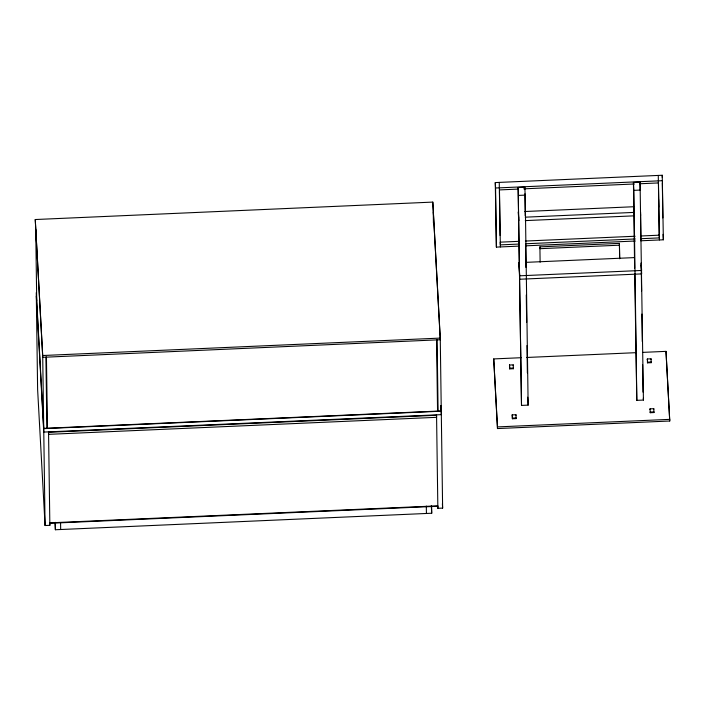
<?xml version="1.0" encoding="UTF-8"?>
<svg xmlns="http://www.w3.org/2000/svg" width="705" height="705" viewBox="0 0 705 705"><rect width="100%" height="100%" fill="white"/><g stroke="black" fill="none" stroke-linecap="round" stroke-linejoin="round"><path stroke-width="1.06" d="M519.012 246.124L496.39 247.111L495.271 182.577L662.242 175.254L663.361 239.797L640.748 240.784M496.39 247.111L495.571 188.015L662.541 180.691M518.149 187.477L524.776 187.186L525.207 195.118L528.142 405.119L521.515 405.41L518.149 187.477L521.515 405.41M634.632 268.182L633.434 182.419L640.061 182.128L643.427 400.061L636.809 400.352L634.712 273.681M499.572 189.909L518.219 189.09M523.7 188.843L634.465 183.987M639.946 183.749L658.593 182.93M518.58 195.408L525.207 195.118M636.809 400.352L633.874 190.35L640.501 190.059M440.273 339.739L42.732 357.312L35.25 219.528L432.799 202.097L440.255 338.092L442.625 508.102L437.858 508.305L437.735 506.111M524.925 211.509L633.654 206.741M525.234 217.175L633.962 212.408M525.278 220.612L634.015 215.845M500.189 242.159L518.836 241.339M525.419 241.048L635.082 236.245M640.563 235.999L659.21 235.188L658.47 182.41M518.986 244.062L500.338 244.882L500.224 242.705M525.569 243.771L635.231 238.96M640.713 238.722L659.36 237.902L659.184 234.642M525.595 245.833L635.258 241.022M540.118 262.251L539.907 246.865L619.413 243.375L619.704 258.382M619.519 245.19L540.004 248.68L539.907 246.865M525.577 262.375L634.306 257.607M48.548 431.865L49.852 525.322L45.076 525.533L42.705 355.523L440.255 338.092M642.96 352.368L665.996 351.363L669.75 421.008L497.483 428.561L493.729 358.915L521.162 357.708M526.644 357.47L636.377 352.659M509.503 365.031L513.214 364.873L513.399 368.733L509.689 368.891L509.503 365.031L509.689 368.891M647.313 358.986L651.032 358.827L651.209 362.687L647.498 362.846L647.313 358.986L647.331 359.673M509.671 368.204L513.39 368.045L513.399 368.733M43.719 428.367L441.268 410.936L440.969 405.472M441.277 411.209L43.728 428.64L36.272 292.645L37.621 389.53L45.076 525.533M512.235 414.901L515.945 414.734L516.13 418.594L512.42 418.761L512.235 414.901L512.42 418.761M650.054 408.856L653.764 408.688L653.949 412.548L650.23 412.716L650.054 408.856L650.063 409.543M512.412 418.074L516.122 417.906L516.13 418.594M497.483 428.561L497.457 426.913L669.724 419.36M49.817 522.846L437.823 505.837M49.738 523.286L437.743 506.269M55.016 523.198L55.378 529.746L431.716 513.24L431.619 505.837M663.061 234.351L663.361 239.797M658.267 175.43L659.386 239.964M669.75 421.008L665.996 351.363M640.501 213.668L640.607 215.554M641.197 262.798L641.62 270.464L519.708 275.805L518.986 262.665L519.752 279.242L641.673 273.901L641.189 265.133M633.434 182.419L633.874 190.35M643.321 398.078L643.427 400.061M527.71 397.188L528.142 405.119M499.246 182.401L500.374 246.944M495.271 182.577L495.571 188.015M493.729 358.915L497.457 426.913M440.281 339.88L432.799 202.097M440.969 405.727L441.321 414.646L43.772 432.077L36.316 296.082M442.387 503.714L442.625 508.102M431.301 505.6L431.716 513.24M35.25 219.528L42.705 355.523M49.729 523.128L49.852 525.322M662.242 175.254L662.268 177.448M662.347 182.912L662.832 217.933M658.602 199.506L658.708 207.164M653.949 412.548L653.932 411.861L650.221 412.028L650.23 412.716M653.764 408.688L653.773 409.376M651.032 358.827L651.041 359.515M651.209 362.687L651.2 362L647.49 362.158L647.498 362.846M640.061 182.128L640.175 189.83M640.554 212.117L640.88 240.405M641.197 263.494L641.585 290.98M641.902 314.069L642.29 341.555M642.616 364.644L642.995 392.13M619.413 243.375L619.633 258.77M524.776 187.186L524.802 189.381M524.864 193.778L525.172 215.774M525.577 244.362L525.895 267.451M526.283 294.937L526.661 322.423M526.987 345.512L527.366 372.998M515.945 414.734L515.954 415.421M513.214 364.873L513.222 365.56M499.484 191.584L500.101 235.558M437.091 339.88L438.096 411.35M436.562 339.907L437.567 411.368M436.554 414.848L437.858 508.305M433.275 212.02L433.425 223.088M426.313 506.075L426.419 513.469M60.586 523.172L60.674 529.508M55.272 522.343L55.378 529.746M46.442 357.012L47.438 428.481M45.913 357.038L46.909 428.499M35.726 229.451L36.722 300.912M436.474 415.289L48.469 432.297L48.583 434.342L436.589 417.325L436.474 415.289M518.642 217.466L518.334 211.8L518.686 220.903L518.642 217.466"/></g></svg>
